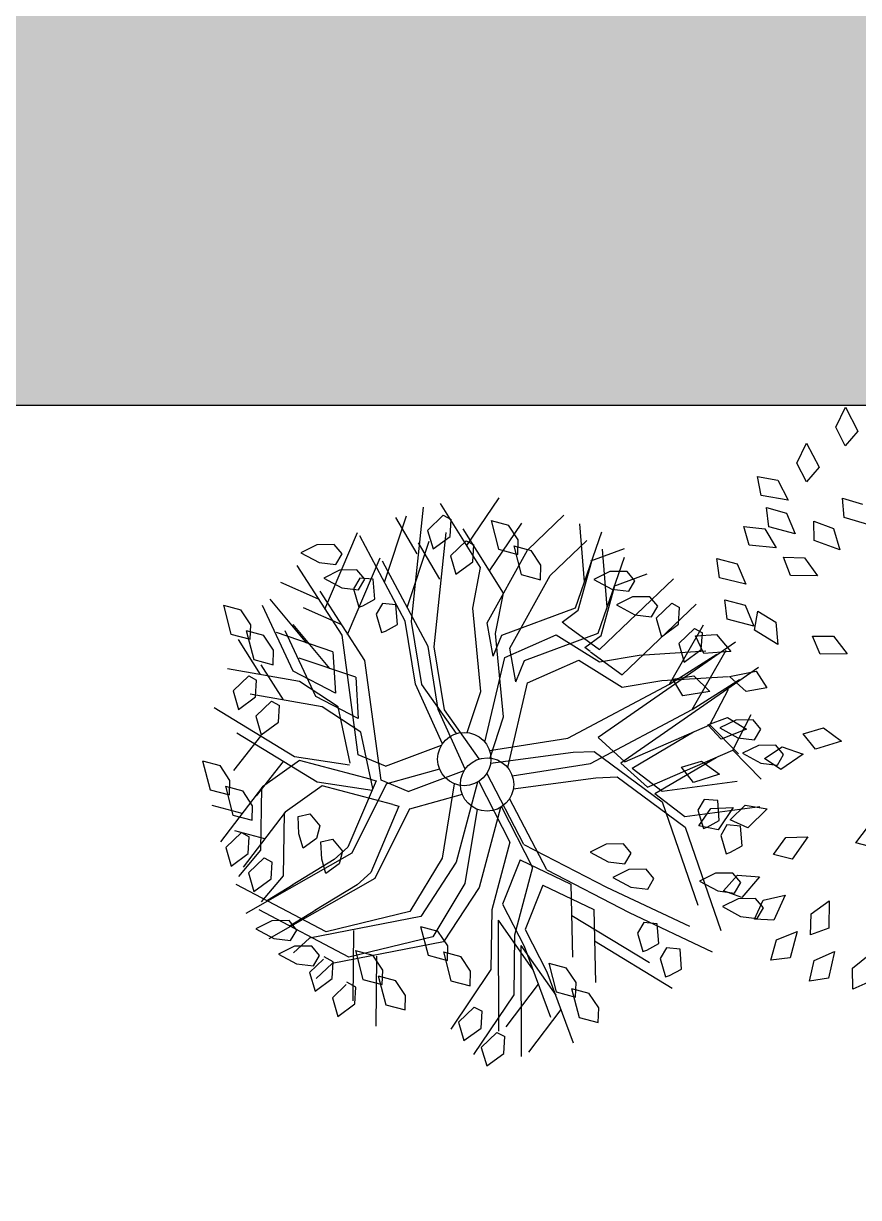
# Model space of a CAD drawing. Header units: millimetres. Extents: x -176651 to 388869, y -469666 to 486614.
# Drawn here: x 267984 to 272672, y 285618 to 292210 of the extents above; entities that cross this region are included whole.
import ezdxf

# ---------------------------------------------------------------- set-up
doc = ezdxf.new("R2010")
doc.units = ezdxf.units.MM
doc.layers.add('A- FURNITURE', color=252, linetype='Continuous', lineweight=0)
doc.layers.add('L-TREEEES', color=8, linetype='Continuous', lineweight=25)
for name, color, linetype in [('ad-Plot Boundary', 8, 'Continuous'), ('ad-Road', 8, 'Continuous'), ('ad-Road Hatch', 8, 'Continuous'), ('CAY', 94, 'Continuous')]:
    doc.layers.add(name, color=color, linetype=linetype)

# ---------------------------------------------------------------- blocks, each defined once
blk = doc.blocks.new('A$C4fb60e89')
at = {"layer": 'ad-Road Hatch', "ltscale": 5, "transparency": 33554687}
h = blk.add_hatch(dxfattribs=at)
h.set_pattern_fill('AR-HBONE', color=256, scale=15)
h.set_pattern_definition([(45, (-193247.7, -428758.8), (0, 2155.2615), [4572, -1524]), (135, (-192170.1, -427681.1), (2e-13, 2155.2615), [4572, -1524])])
h.paths.add_polyline_path([(175594.5, -250241), (169177.9, -249341.1), (167473.5, -249057.1), (167473.5, -138693.9), (101313.5, -138693.9), (101313.5, -199953.9), (101307.7, -237994.6), (101040.4, -268291), (101007.7, -280967.7), (101066.4, -293683.6), (101242.5, -311127.2), (100909.9, -319343.6), (100949.1, -333937.5), (100668.7, -366959.6), (100727.3, -390982.9), (100668.7, -404585.6), (100538.2, -420418.5), (100466.5, -428758.8), (92426.2, -427265.5), (92163.5, -427209.5), (92163.5, -321453.9), (24803.5, -321453.9), (24803.5, -412960.5), (15653.5, -411028.6), (15653.5, -321452.2), (-19535.1, -321452.2), (-34427.5, -319476.7), (-65207.4, -315394.6), (-171770.1, -301268.1), (-185853.9, -298333.1), (-193247.7, -296831.5), (-193244, -292907.6), (-191913.8, -285219.4), (-191838.8, -284678.8), (-183397.4, -286393.2), (-169722.9, -289242.8), (-53141.2, -304697.5), (-18730.1, -309262.2), (15653.3, -309262.2), (15653.5, 703.4), (24803.5, 1114.6), (24803.5, -129543.9), (92163.5, -129543.9), (92163.5, 15133.3), (101313.5, 17712.8), (101313.5, -129543.9), (167473.5, -129543.9), (167473.5, 35551.6), (175738, 37855), (175848.8, 28595.3), (175835.8, 25947.4), (175777.1, 14040.5), (175855.3, 2315.8), (175659.7, -18036.1), (175731.4, -34038.6), (175718.4, -46839.2), (175672.7, -63402.4), (175816.2, -82071.9), (175542.3, -106356), (175490.2, -124640.8), (175574.9, -145018.8), (175731.4, -168892), (175796.6, -181268.8), (175796.6, -192667.4), (175744.5, -208200.3), (175829.2, -223276.8), (175887.9, -234871.1)])
h.paths.add_polyline_path([(24803.5, -309263.9), (92163.5, -309263.9), (92163.5, -138693.9), (24803.5, -138693.9)], flags=16)
at = {"layer": 'ad-Road', "ltscale": 5}
blk.add_lwpolyline([(24803.5, -309263.9), (92163.5, -309263.9), (92163.5, -138693.9), (24803.5, -138693.9)], close=True, dxfattribs=at)
blk = doc.blocks.new('zw$E7CA')
at = {"layer": 'ad-Plot Boundary'}
blk.add_lwpolyline([(0, 0), (33680, 0), (33680, 30050), (0, 30050)], close=True, dxfattribs=at)
blk = doc.blocks.new('zw$A88E')
at = {"layer": 'ad-Plot Boundary', "ltscale": 5}
blk.add_blockref('zw$E7CA', (-117254.5, -206598.9), dxfattribs=at)
blk = doc.blocks.new('TREE')
at = {"layer": 'CAY', "color": 30, "true_color": 0xf26722}
for p, q in [((481.5612, 962.3736, 101.126), (481.4483, 962.351, 101.126)), ((481.5012, 961.9575, 101.126), (481.8342, 962.3809, 101.126)), ((481.6697, 962.3459, 101.126), (481.5612, 962.3736, 101.126)), ((481.9196, 962.0249, 101.126), (482.1693, 962.402, 101.126)), ((482.0214, 961.7344, 101.126), (482.2892, 962.4279, 101.126)), ((482.1708, 962.1465, 101.126), (482.0994, 962.4108, 101.126)), ((482.5441, 961.9532, 101.126), (482.402, 962.4212, 101.126)), ((481.4483, 962.351, 101.126), (481.5448, 962.2596, 101.126)), ((481.7026, 962.2739, 101.126), (481.6697, 962.3459, 101.126)), ((481.9832, 961.746, 101.126), (481.8437, 962.3576, 101.126)), ((482.4001, 962.343, 101.126), (482.2768, 962.2757, 101.126)), ((482.4001, 962.343, 101.126), (482.4423, 962.3031, 101.126)), ((482.4073, 962.1999, 101.126), (482.4423, 962.3031, 101.126)), ((482.4949, 962.1154, 101.126), (482.7785, 962.3568, 101.126)), ((481.5645, 961.7665, 101.126), (481.4033, 962.2765, 101.126)), ((481.5448, 962.2596, 101.126), (481.6457, 962.2187, 101.126)), ((481.6457, 962.2187, 101.126), (481.7026, 962.2739, 101.126)), ((482.2768, 962.2757, 101.126), (482.2791, 962.1508, 101.126)), ((482.6891, 962.2303, 101.126), (482.6868, 962.0376, 101.126)), ((482.6891, 962.2303, 101.126), (482.7898, 962.1719, 101.126)), ((480.8756, 962.1542, 101.126), (480.8733, 961.9615, 101.126)), ((480.8756, 962.1542, 101.126), (480.9762, 962.0958, 101.126)), ((481.4791, 962.032, 101.126), (481.2712, 962.199, 101.126)), ((482.2791, 962.1508, 101.126), (482.4073, 962.1999, 101.126)), ((482.826, 962.0626, 101.126), (482.7898, 962.1719, 101.126)), ((481.0124, 961.9865, 101.126), (480.9762, 962.0958, 101.126)), ((481.1988, 961.6242, 101.126), (481.119, 962.0869, 101.126)), ((481.3323, 961.7772, 101.126), (481.1783, 962.1141, 101.126)), ((481.7718, 962.0926, 101.126), (481.7148, 962.0374, 101.126)), ((481.854, 962.0625, 101.126), (481.7718, 962.0926, 101.126)), ((482.8659, 961.9823, 101.126), (483.1531, 962.1393, 101.126)), ((481.7148, 962.0374, 101.126), (481.7171, 961.9126, 101.126)), ((481.83, 961.9353, 101.126), (481.854, 962.0625, 101.126)), ((482.6868, 962.0376, 101.126), (482.7987, 961.9726, 101.126)), ((482.7987, 961.9726, 101.126), (482.826, 962.0626, 101.126)), ((483.1673, 961.6882, 101.126), (483.2374, 962.0595, 101.126)), ((480.8733, 961.9615, 101.126), (480.9851, 961.8965, 101.126)), ((480.9898, 961.6589, 101.126), (480.9103, 961.9151, 101.126)), ((480.9851, 961.8965, 101.126), (481.0124, 961.9865, 101.126)), ((481.7171, 961.9126, 101.126), (481.7434, 961.915, 101.126)), ((481.7434, 961.915, 101.126), (481.83, 961.9353, 101.126)), ((482.4265, 961.7132, 101.126), (482.5441, 961.9532, 101.126)), ((482.4907, 961.5988, 101.126), (482.8659, 961.9823, 101.126)), ((483.0673, 961.5415, 101.126), (483.361, 961.9723, 101.126)), ((481.4796, 961.6778, 101.126), (481.1593, 961.8939, 101.126)), ((481.4635, 960.9925, 101.126), (481.5645, 961.7665, 101.126)), ((483.0816, 961.5219, 101.126), (483.2489, 961.804, 101.126)), ((483.2443, 961.8088, 101.126), (483.4741, 961.8295, 101.126)), ((481.2209, 961.5497, 101.126), (480.7936, 961.7516, 101.126)), ((481.9399, 961.336, 101.126), (481.9832, 961.746, 101.126)), ((481.9782, 961.3244, 101.126), (482.0214, 961.7344, 101.126)), ((482.3349, 961.1804, 101.126), (482.4265, 961.7132, 101.126)), ((483.3435, 961.7092, 101.126), (483.2306, 961.6865, 101.126)), ((483.2306, 961.6865, 101.126), (483.3271, 961.5952, 101.126)), ((483.452, 961.6815, 101.126), (483.3435, 961.7092, 101.126)), ((480.9135, 961.6713, 101.126), (480.7902, 961.6039, 101.126)), ((480.9135, 961.6713, 101.126), (480.9557, 961.6313, 101.126)), ((480.9207, 961.5281, 101.126), (480.9557, 961.6313, 101.126)), ((481.4259, 961.4153, 101.126), (481.1988, 961.6242, 101.126)), ((481.4796, 961.6778, 101.126), (481.4259, 961.4153, 101.126)), ((483.428, 961.5543, 101.126), (483.4849, 961.6094, 101.126)), ((483.4849, 961.6094, 101.126), (483.452, 961.6815, 101.126)), ((480.7902, 961.6039, 101.126), (480.7925, 961.4791, 101.126)), ((481.4183, 961.3272, 101.126), (481.2209, 961.5497, 101.126)), ((482.4717, 961.3785, 101.126), (482.4907, 961.5988, 101.126)), ((482.5617, 961.4959, 101.126), (483.0673, 961.5415, 101.126)), ((483.1465, 961.2413, 101.126), (483.7282, 961.5564, 101.126)), ((483.3271, 961.5952, 101.126), (483.428, 961.5543, 101.126)), ((481.0612, 961.0873, 101.126), (480.6434, 961.5304, 101.126)), ((480.7925, 961.4791, 101.126), (480.9207, 961.5281, 101.126)), ((482.4717, 961.3785, 101.126), (482.5617, 961.4959, 101.126)), ((482.9603, 961.4758, 101.126), (483.0816, 961.5219, 101.126)), ((482.9857, 961.4412, 101.126), (482.9603, 961.4758, 101.126)), ((482.5436, 961.3522, 101.126), (482.9017, 961.4064, 101.126)), ((482.9017, 961.4064, 101.126), (483.1269, 961.1645, 101.126)), ((482.9875, 961.4395, 101.126), (483.1465, 961.2413, 101.126)), ((483.6763, 961.4079, 101.126), (483.553, 961.3405, 101.126)), ((483.6763, 961.4079, 101.126), (483.7185, 961.3679, 101.126)), ((481.3975, 960.9538, 101.126), (481.4183, 961.3272, 101.126)), ((482.0076, 960.9191, 101.126), (481.9399, 961.336, 101.126)), ((482.1115, 960.9584, 101.126), (481.9782, 961.3244, 101.126)), ((482.275, 960.8559, 101.126), (482.5436, 961.3522, 101.126)), ((483.553, 961.3405, 101.126), (483.5553, 961.2157, 101.126)), ((483.6835, 961.2648, 101.126), (483.7185, 961.3679, 101.126)), ((480.884, 961.2752, 101.126), (480.658, 961.1056, 101.126)), ((483.5553, 961.2157, 101.126), (483.6835, 961.2648, 101.126)), ((480.4817, 961.2185, 101.126), (480.4794, 961.0257, 101.126)), ((480.4817, 961.2185, 101.126), (480.5823, 961.16, 101.126)), ((480.6186, 961.0508, 101.126), (480.5823, 961.16, 101.126)), ((482.1813, 960.9462, 101.126), (482.3349, 961.1804, 101.126)), ((483.1269, 961.1645, 101.126), (483.3855, 961.1378, 101.126)), ((483.5255, 960.9054, 101.126), (483.8375, 961.2176, 101.126)), ((481.3908, 960.9422, 101.126), (481.0612, 961.0873, 101.126)), ((483.3855, 961.1378, 101.126), (483.8086, 961.051, 101.126)), ((480.4794, 961.0257, 101.126), (480.5912, 960.9608, 101.126)), ((480.5912, 960.9608, 101.126), (480.6186, 961.0508, 101.126)), ((481.0871, 961.0569, 101.126), (480.8104, 960.9554, 101.126)), ((481.4953, 960.8198, 101.126), (481.0871, 961.0569, 101.126)), ((484.0094, 961.0561, 101.126), (482.9884, 960.693, 101.126)), ((483.5255, 960.9054, 101.126), (483.8711, 961.013, 101.126)), ((480.8104, 960.9554, 101.126), (480.4563, 960.6831, 101.126)), ((480.8028, 960.9527, 101.126), (480.691, 960.5622, 101.126)), ((481.613, 960.8749, 101.126), (481.4635, 960.9925, 101.126)), ((480.639, 960.8237, 101.126), (480.4657, 960.9243, 101.126)), ((481.613, 960.8749, 101.126), (481.9995, 960.912, 101.126)), ((482.7987, 960.7414, 101.126), (483.5255, 960.9054, 101.126)), ((481.5304, 960.8004, 101.126), (481.2423, 960.434, 101.126)), ((481.4957, 960.8205, 101.126), (481.5304, 960.8004, 101.126)), ((482.2894, 960.796, 101.126), (482.7987, 960.7414, 101.126)), ((483.7086, 960.5831, 101.126), (483.8847, 960.7739, 101.126)), ((480.6018, 960.7054, 101.126), (480.4786, 960.638, 101.126)), ((480.6018, 960.7054, 101.126), (480.644, 960.6654, 101.126)), ((480.9592, 960.6008, 101.126), (480.9839, 960.7101, 101.126)), ((480.9839, 960.7101, 101.126), (481.0599, 960.7072, 101.126)), ((481.0599, 960.7072, 101.126), (481.1026, 960.6137, 101.126)), ((481.5911, 960.7651, 101.126), (481.2566, 960.3887, 101.126)), ((481.5907, 960.7644, 101.126), (481.592, 960.7637, 101.126)), ((481.946, 960.7662, 101.126), (481.592, 960.7637, 101.126)), ((482.2744, 960.715, 101.126), (482.8074, 960.6439, 101.126)), ((480.4786, 960.638, 101.126), (480.4809, 960.5132, 101.126)), ((480.609, 960.5623, 101.126), (480.644, 960.6654, 101.126)), ((482.0131, 960.6487, 101.126), (481.8117, 960.2044, 101.126)), ((482.1694, 960.6217, 101.126), (482.2609, 960.1903, 101.126)), ((482.3453, 960.1524, 101.126), (482.2348, 960.6599, 101.126)), ((482.8074, 960.6439, 101.126), (482.9415, 960.6123, 101.126)), ((482.9884, 960.693, 101.126), (483.114, 960.4967, 101.126)), ((480.4809, 960.5132, 101.126), (480.609, 960.5623, 101.126)), ((480.691, 960.5622, 101.126), (480.5091, 960.4365, 101.126)), ((480.961, 960.5035, 101.126), (480.9592, 960.6008, 101.126)), ((481.1026, 960.6137, 101.126), (481.0608, 960.5418, 101.126)), ((482.1616, 960.6194, 101.126), (481.8931, 960.1571, 101.126)), ((482.9415, 960.6123, 101.126), (483.2808, 960.184, 101.126)), ((483.114, 960.4967, 101.126), (483.7086, 960.5831, 101.126)), ((483.1494, 960.4453, 101.126), (483.5941, 960.5665, 101.126)), ((483.7086, 960.5831, 101.126), (483.8371, 960.3543, 101.126)), ((483.8779, 960.5696, 101.126), (483.7651, 960.5469, 101.126)), ((483.7651, 960.5469, 101.126), (483.8616, 960.4556, 101.126)), ((483.9864, 960.5419, 101.126), (483.8779, 960.5696, 101.126)), ((481.0608, 960.5418, 101.126), (480.961, 960.5035, 101.126)), ((483.9624, 960.4147, 101.126), (484.0194, 960.4698, 101.126)), ((484.0194, 960.4698, 101.126), (483.9864, 960.5419, 101.126)), ((481.2423, 960.434, 101.126), (481.136, 960.3807, 101.126)), ((483.1494, 960.4453, 101.126), (483.298, 960.2511, 101.126)), ((483.8616, 960.4556, 101.126), (483.9624, 960.4147, 101.126)), ((480.9624, 959.942, 101.126), (480.4823, 960.3904, 101.126)), ((481.2566, 960.3887, 101.126), (480.4928, 960.1918, 101.126)), ((481.136, 960.3807, 101.126), (480.8293, 960.292, 101.126)), ((480.8361, 960.2911, 101.126), (480.6496, 960.2381, 101.126)), ((483.298, 960.2511, 101.126), (483.7826, 960.1855, 101.126)), ((481.8117, 960.2044, 101.126), (481.5198, 959.9267, 101.126)), ((482.2609, 960.1903, 101.126), (482.0332, 959.7982, 101.126)), ((483.2808, 960.184, 101.126), (483.3282, 959.478, 101.126)), ((480.6411, 960.1025, 101.126), (480.5283, 960.0798, 101.126)), ((480.7496, 960.0748, 101.126), (480.6411, 960.1025, 101.126)), ((481.8931, 960.1571, 101.126), (481.5783, 959.8774, 101.126)), ((482.3453, 960.1524, 101.126), (482.7869, 959.746, 101.126)), ((483.5462, 960.1271, 101.126), (483.4893, 960.0719, 101.126)), ((483.6284, 960.097, 101.126), (483.5462, 960.1271, 101.126)), ((483.6044, 959.9698, 101.126), (483.6284, 960.097, 101.126)), ((480.5283, 960.0798, 101.126), (480.6248, 959.9885, 101.126)), ((480.7826, 960.0028, 101.126), (480.7496, 960.0748, 101.126)), ((482.2954, 960.0623, 101.126), (482.1089, 959.816, 101.126)), ((482.2954, 960.0623, 101.126), (482.5714, 959.8249, 101.126)), ((482.8581, 960.015, 101.126), (482.7452, 959.9923, 101.126)), ((482.9666, 959.9873, 101.126), (482.8581, 960.015, 101.126)), ((483.4893, 960.0719, 101.126), (483.4915, 959.9471, 101.126)), ((480.6248, 959.9885, 101.126), (480.7256, 959.9476, 101.126)), ((480.7256, 959.9476, 101.126), (480.7826, 960.0028, 101.126)), ((481.5198, 959.9267, 101.126), (480.9624, 959.942, 101.126)), ((482.7452, 959.9923, 101.126), (482.8417, 959.901, 101.126)), ((482.9995, 959.9152, 101.126), (482.9666, 959.9873, 101.126)), ((483.4915, 959.9471, 101.126), (483.5178, 959.9495, 101.126)), ((483.5178, 959.9495, 101.126), (483.6044, 959.9698, 101.126)), ((480.8475, 959.9316, 101.126), (480.7221, 959.8657, 101.126)), ((481.5783, 959.8774, 101.126), (480.8475, 959.9316, 101.126)), ((481.1358, 959.903, 101.126), (481.0125, 959.4657, 101.126)), ((482.8417, 959.901, 101.126), (482.9426, 959.86, 101.126)), ((482.9426, 959.86, 101.126), (482.9995, 959.9152, 101.126)), ((480.9559, 959.7433, 101.126), (480.9076, 959.789, 101.126)), ((481.561, 959.8154, 101.126), (481.5587, 959.6227, 101.126)), ((481.561, 959.8154, 101.126), (481.6616, 959.757, 101.126)), ((482.0332, 959.7982, 101.126), (481.9272, 959.4281, 101.126)), ((482.1089, 959.816, 101.126), (482.1742, 959.5159, 101.126)), ((482.5714, 959.8249, 101.126), (482.4578, 959.3667, 101.126)), ((480.9, 959.7758, 101.126), (480.7904, 959.7159, 101.126)), ((480.7904, 959.7159, 101.126), (480.7927, 959.5911, 101.126)), ((480.9209, 959.6401, 101.126), (480.9559, 959.7433, 101.126)), ((481.1139, 959.7751, 101.126), (481.1116, 959.5823, 101.126)), ((481.1139, 959.7751, 101.126), (481.2145, 959.7166, 101.126)), ((481.2508, 959.6074, 101.126), (481.2145, 959.7166, 101.126)), ((481.6978, 959.6477, 101.126), (481.6616, 959.757, 101.126)), ((482.0553, 959.7237, 101.126), (481.87, 959.0295, 101.126)), ((482.0553, 959.7237, 101.126), (482.1886, 959.3545, 101.126)), ((482.7869, 959.746, 101.126), (483.2383, 959.3606, 101.126)), ((480.7927, 959.5911, 101.126), (480.9209, 959.6401, 101.126)), ((481.6705, 959.5577, 101.126), (481.6978, 959.6477, 101.126)), ((483.4917, 959.647, 101.126), (483.3789, 959.6243, 101.126)), ((483.6002, 959.6193, 101.126), (483.4917, 959.647, 101.126)), ((481.1116, 959.5823, 101.126), (481.2234, 959.5174, 101.126)), ((481.2234, 959.5174, 101.126), (481.2508, 959.6074, 101.126)), ((481.5587, 959.6227, 101.126), (481.6705, 959.5577, 101.126)), ((482.5227, 959.6283, 101.126), (482.9281, 959.2015, 101.126)), ((483.3789, 959.6243, 101.126), (483.4754, 959.533, 101.126)), ((483.6332, 959.5473, 101.126), (483.6002, 959.6193, 101.126)), ((482.1742, 959.5159, 101.126), (482.2176, 959.0281, 101.126)), ((483.4754, 959.533, 101.126), (483.5762, 959.4921, 101.126)), ((483.5762, 959.4921, 101.126), (483.6332, 959.5473, 101.126)), ((481.9272, 959.4281, 101.126), (481.5759, 959.1232, 101.126)), ((482.9604, 959.4615, 101.126), (482.9034, 959.4064, 101.126)), ((483.0426, 959.4314, 101.126), (482.9604, 959.4615, 101.126)), ((483.0186, 959.3042, 101.126), (483.0426, 959.4314, 101.126)), ((482.2988, 959.3693, 101.126), (482.2965, 959.1766, 101.126)), ((482.2988, 959.3693, 101.126), (482.3994, 959.3109, 101.126)), ((482.9034, 959.4064, 101.126), (482.9057, 959.2816, 101.126)), ((482.1973, 959.2557, 101.126), (481.9226, 959.0452, 101.126)), ((482.4356, 959.2016, 101.126), (482.3994, 959.3109, 101.126)), ((482.9057, 959.2816, 101.126), (482.932, 959.2839, 101.126)), ((482.932, 959.2839, 101.126), (483.0186, 959.3042, 101.126)), ((481.7589, 959.2219, 101.126), (481.6357, 959.1545, 101.126)), ((481.7589, 959.2219, 101.126), (481.8012, 959.1819, 101.126)), ((481.7662, 959.0787, 101.126), (481.8012, 959.1819, 101.126)), ((482.4083, 959.1117, 101.126), (482.4356, 959.2016, 101.126)), ((481.6357, 959.1545, 101.126), (481.638, 959.0297, 101.126)), ((482.2965, 959.1766, 101.126), (482.4083, 959.1117, 101.126)), ((481.638, 959.0297, 101.126), (481.7662, 959.0787, 101.126))]:
    blk.add_line(p, q, dxfattribs=at)
blk.add_circle((482.1173, 960.7861, 101.126), 0.1724, dxfattribs=at)
blk = doc.blocks.new('EHTYH')
at = {"layer": 'L-TREEEES', "color": 70, "ltscale": 1.622888}
for p, q in [((212982.161, 1928353.603, 129.914), (212982.325, 1928353.792, 129.914)), ((212982.325, 1928353.792, 129.914), (212982.391, 1928353.494, 129.914)), ((212982.209, 1928353.372, 129.914), (212982.161, 1928353.603, 129.914)), ((212981.634, 1928353.328, 129.914), (212981.798, 1928353.517, 129.914)), ((212981.798, 1928353.517, 129.914), (212981.864, 1928353.219, 129.914)), ((212982.391, 1928353.494, 129.914), (212982.209, 1928353.372, 129.914)), ((212981.154, 1928353.083, 129.914), (212981.168, 1928353.301, 129.914)), ((212981.168, 1928353.301, 129.914), (212981.38, 1928353.199, 129.914)), ((212981.683, 1928353.097, 129.914), (212981.634, 1928353.328, 129.914)), ((212981.864, 1928353.219, 129.914), (212981.683, 1928353.097, 129.914)), ((212981.43, 1928352.954, 129.914), (212981.154, 1928353.083, 129.914)), ((212981.38, 1928353.199, 129.914), (212981.43, 1928352.954, 129.914)), ((212981.142, 1928352.719, 129.914), (212981.174, 1928352.935, 129.914)), ((212981.174, 1928352.935, 129.914), (212981.377, 1928352.817, 129.914)), ((212981.377, 1928352.817, 129.914), (212981.407, 1928352.568, 129.914)), ((212981.988, 1928352.598, 129.914), (212982.026, 1928352.814, 129.914)), ((212982.026, 1928352.814, 129.914), (212982.226, 1928352.689, 129.914)), ((212980.875, 1928352.798, 129.914), (212981.094, 1928352.71, 129.914)), ((212980.876, 1928352.579, 129.914), (212980.875, 1928352.798, 129.914)), ((212981.094, 1928352.71, 129.914), (212981.161, 1928352.469, 129.914)), ((212981.407, 1928352.568, 129.914), (212981.142, 1928352.719, 129.914)), ((212981.161, 1928352.469, 129.914), (212980.876, 1928352.579, 129.914)), ((212981.594, 1928352.439, 129.914), (212981.647, 1928352.651, 129.914)), ((212981.647, 1928352.651, 129.914), (212981.838, 1928352.513, 129.914)), ((212982.248, 1928352.439, 129.914), (212981.988, 1928352.598, 129.914)), ((212980.459, 1928352.312, 129.914), (212980.487, 1928352.529, 129.914)), ((212980.487, 1928352.529, 129.914), (212980.693, 1928352.413, 129.914)), ((212980.693, 1928352.413, 129.914), (212980.726, 1928352.165, 129.914)), ((212981.844, 1928352.263, 129.914), (212981.594, 1928352.439, 129.914)), ((212981.838, 1928352.513, 129.914), (212981.844, 1928352.263, 129.914)), ((212980.726, 1928352.165, 129.914), (212980.459, 1928352.312, 129.914)), ((212981.214, 1928352.347, 129.914), (212981.44, 1928352.279, 129.914)), ((212981.234, 1928352.129, 129.914), (212981.214, 1928352.347, 129.914)), ((212981.44, 1928352.279, 129.914), (212981.527, 1928352.044, 129.914)), ((212980.421, 1928351.84, 129.914), (212980.451, 1928352.057, 129.914)), ((212980.451, 1928352.057, 129.914), (212980.656, 1928351.939, 129.914)), ((212981.527, 1928352.044, 129.914), (212981.234, 1928352.129, 129.914)), ((212980.656, 1928351.939, 129.914), (212980.687, 1928351.69, 129.914)), ((212980.028, 1928351.756, 129.914), (212980.259, 1928351.707, 129.914)), ((212980.066, 1928351.54, 129.914), (212980.028, 1928351.756, 129.914)), ((212980.687, 1928351.69, 129.914), (212980.421, 1928351.84, 129.914)), ((212980.684, 1928351.641, 129.914), (212980.777, 1928351.839, 129.914)), ((212980.777, 1928351.839, 129.914), (212980.937, 1928351.666, 129.914)), ((212980.259, 1928351.707, 129.914), (212980.365, 1928351.48, 129.914)), ((212980.893, 1928351.42, 129.914), (212980.684, 1928351.641, 129.914)), ((212980.937, 1928351.666, 129.914), (212980.893, 1928351.42, 129.914)), ((212980.365, 1928351.48, 129.914), (212980.066, 1928351.54, 129.914)), ((212981.295, 1928351.405, 129.914), (212981.523, 1928351.345, 129.914)), ((212981.323, 1928351.188, 129.914), (212981.295, 1928351.405, 129.914)), ((212979.655, 1928351.35, 129.914), (212979.89, 1928351.325, 129.914)), ((212979.715, 1928351.14, 129.914), (212979.655, 1928351.35, 129.914)), ((212979.89, 1928351.325, 129.914), (212980.018, 1928351.11, 129.914)), ((212981.523, 1928351.345, 129.914), (212981.619, 1928351.114, 129.914)), ((212980.018, 1928351.11, 129.914), (212979.715, 1928351.14, 129.914)), ((212980.412, 1928351.002, 129.914), (212980.278, 1928351.214, 129.914)), ((212980.278, 1928351.214, 129.914), (212980.582, 1928351.192, 129.914)), ((212980.582, 1928351.192, 129.914), (212980.647, 1928350.983, 129.914)), ((212981.619, 1928351.114, 129.914), (212981.323, 1928351.188, 129.914)), ((212980.647, 1928350.983, 129.914), (212980.412, 1928351.002, 129.914)), ((212979.9, 1928350.752, 129.914), (212980.135, 1928350.776, 129.914)), ((212980.003, 1928350.559, 129.914), (212979.9, 1928350.752, 129.914)), ((212980.135, 1928350.776, 129.914), (212980.305, 1928350.593, 129.914)), ((212980.305, 1928350.593, 129.914), (212980.003, 1928350.559, 129.914)), ((212979.487, 1928350.372, 129.914), (212979.723, 1928350.38, 129.914)), ((212979.576, 1928350.172, 129.914), (212979.487, 1928350.372, 129.914)), ((212979.723, 1928350.38, 129.914), (212979.88, 1928350.185, 129.914)), ((212980.906, 1928350.375, 129.914), (212981.142, 1928350.38, 129.914)), ((212980.993, 1928350.174, 129.914), (212980.906, 1928350.375, 129.914)), ((212981.142, 1928350.38, 129.914), (212981.298, 1928350.184, 129.914)), ((212979.88, 1928350.185, 129.914), (212979.576, 1928350.172, 129.914)), ((212980.415, 1928350.22, 129.914), (212980.639, 1928350.295, 129.914)), ((212980.558, 1928350.054, 129.914), (212980.415, 1928350.22, 129.914)), ((212980.639, 1928350.295, 129.914), (212980.846, 1928350.155, 129.914)), ((212981.298, 1928350.184, 129.914), (212980.993, 1928350.174, 129.914)), ((212980.846, 1928350.155, 129.914), (212980.558, 1928350.054, 129.914)), ((212979.506, 1928349.686, 129.914), (212979.686, 1928349.838, 129.914)), ((212979.686, 1928349.838, 129.914), (212979.931, 1928349.783, 129.914)), ((212979.931, 1928349.783, 129.914), (212979.7, 1928349.584, 129.914)), ((212979.7, 1928349.584, 129.914), (212979.506, 1928349.686, 129.914)), ((212979.86, 1928349.659, 129.914), (212980.068, 1928349.772, 129.914)), ((212980.029, 1928349.52, 129.914), (212979.86, 1928349.659, 129.914)), ((212980.295, 1928349.668, 129.914), (212980.029, 1928349.52, 129.914)), ((212980.068, 1928349.772, 129.914), (212980.295, 1928349.668, 129.914)), ((212980.228, 1928349.156, 129.914), (212980.411, 1928349.304, 129.914)), ((212980.411, 1928349.304, 129.914), (212980.654, 1928349.244, 129.914)), ((212980.419, 1928349.05, 129.914), (212980.228, 1928349.156, 129.914)), ((212980.654, 1928349.244, 129.914), (212980.419, 1928349.05, 129.914)), ((212981.157, 1928349.039, 129.914), (212981.343, 1928349.184, 129.914)), ((212979.58, 1928348.909, 129.914), (212979.777, 1928349.038, 129.914)), ((212979.777, 1928349.038, 129.914), (212980.013, 1928348.954, 129.914)), ((212981.346, 1928348.929, 129.914), (212981.157, 1928349.039, 129.914)), ((212980.013, 1928348.954, 129.914), (212979.759, 1928348.784, 129.914))]:
    blk.add_line(p, q, dxfattribs=at)
at = {"layer": 'L-TREEEES', "color": 104, "ltscale": 1.622888}
for p, q in [((212979.759, 1928348.784, 129.914), (212979.58, 1928348.909, 129.914)), ((212979.832, 1928348.511, 129.914), (212979.984, 1928348.692, 129.914)), ((212979.984, 1928348.692, 129.914), (212980.234, 1928348.679, 129.914)), ((212980.234, 1928348.679, 129.914), (212980.04, 1928348.444, 129.914)), ((212980.04, 1928348.444, 129.914), (212979.832, 1928348.511, 129.914)), ((212980.393, 1928348.175, 129.914), (212980.462, 1928348.401, 129.914)), ((212979.89, 1928348.018, 129.914), (212980.01, 1928348.221, 129.914)), ((212980.01, 1928348.221, 129.914), (212980.259, 1928348.249, 129.914)), ((212980.259, 1928348.249, 129.914), (212980.106, 1928347.985, 129.914)), ((212980.611, 1928348.195, 129.914), (212980.393, 1928348.175, 129.914)), ((212980.106, 1928347.985, 129.914), (212979.89, 1928348.018, 129.914)), ((212980.245, 1928347.677, 129.914), (212980.357, 1928347.885, 129.914)), ((212980.357, 1928347.885, 129.914), (212980.604, 1928347.923, 129.914)), ((212980.604, 1928347.923, 129.914), (212980.462, 1928347.653, 129.914)), ((212980.462, 1928347.653, 129.914), (212980.245, 1928347.677, 129.914))]:
    blk.add_line(p, q, dxfattribs=at)
at = {"layer": 'L-TREEEES', "color": 96, "ltscale": 1.622888}
for p, q in [((212980.462, 1928348.401, 129.914), (212980.697, 1928348.487, 129.914)), ((212980.697, 1928348.487, 129.914), (212980.611, 1928348.195, 129.914)), ((212980.694, 1928347.463, 129.914), (212980.751, 1928347.692, 129.914)), ((212980.751, 1928347.692, 129.914), (212980.981, 1928347.791, 129.914)), ((212980.911, 1928347.494, 129.914), (212980.694, 1928347.463, 129.914))]:
    blk.add_line(p, q, dxfattribs=at)
blk = doc.blocks.new('QRFQ')
at = {"layer": 'CAY', "color": 30, "true_color": 0xf26722}
for p, q in [((260796.3184, 1945731.1735, 129.9135), (260796.5509, 1945731.7757, 129.9135)), ((260796.448, 1945731.5313, 129.9135), (260796.3861, 1945731.7608, 129.9135)), ((260796.7722, 1945731.3635, 129.9135), (260796.6488, 1945731.7698, 129.9135)), ((260795.9188, 1945731.7286, 129.9135), (260795.8208, 1945731.7089, 129.9135)), ((260795.8208, 1945731.7089, 129.9135), (260795.9046, 1945731.6296, 129.9135)), ((260795.8667, 1945731.3672, 129.9135), (260796.1558, 1945731.7349, 129.9135)), ((260796.013, 1945731.7045, 129.9135), (260795.9188, 1945731.7286, 129.9135)), ((260796.0416, 1945731.6419, 129.9135), (260796.013, 1945731.7045, 129.9135)), ((260796.2852, 1945731.1836, 129.9135), (260796.164, 1945731.7146, 129.9135)), ((260796.2299, 1945731.4258, 129.9135), (260796.4467, 1945731.7532, 129.9135)), ((260796.6471, 1945731.702, 129.9135), (260796.5401, 1945731.6435, 129.9135)), ((260796.6471, 1945731.702, 129.9135), (260796.6838, 1945731.6673, 129.9135)), ((260796.7294, 1945731.5043, 129.9135), (260796.9757, 1945731.714, 129.9135)), ((260795.9217, 1945731.2014, 129.9135), (260795.7817, 1945731.6442, 129.9135)), ((260795.9046, 1945731.6296, 129.9135), (260795.9921, 1945731.594, 129.9135)), ((260795.9921, 1945731.594, 129.9135), (260796.0416, 1945731.6419, 129.9135)), ((260796.5401, 1945731.6435, 129.9135), (260796.5421, 1945731.5351, 129.9135)), ((260796.6534, 1945731.5777, 129.9135), (260796.6838, 1945731.6673, 129.9135)), ((260795.8475, 1945731.4319, 129.9135), (260795.667, 1945731.5769, 129.9135)), ((260796.5421, 1945731.5351, 129.9135), (260796.6534, 1945731.5777, 129.9135)), ((260796.8981, 1945731.6041, 129.9135), (260796.8961, 1945731.4368, 129.9135)), ((260796.8981, 1945731.6041, 129.9135), (260796.9855, 1945731.5534, 129.9135)), ((260795.3235, 1945731.5381, 129.9135), (260795.3215, 1945731.3707, 129.9135)), ((260795.3235, 1945731.5381, 129.9135), (260795.4108, 1945731.4873, 129.9135)), ((260795.72, 1945731.2107, 129.9135), (260795.5863, 1945731.5032, 129.9135)), ((260797.0169, 1945731.4585, 129.9135), (260796.9855, 1945731.5534, 129.9135)), ((260797.0515, 1945731.3887, 129.9135), (260797.3009, 1945731.5251, 129.9135)), ((260795.4423, 1945731.3924, 129.9135), (260795.4108, 1945731.4873, 129.9135)), ((260795.6041, 1945731.0779, 129.9135), (260795.5348, 1945731.4796, 129.9135)), ((260796.1016, 1945731.4845, 129.9135), (260796.0522, 1945731.4366, 129.9135)), ((260796.0522, 1945731.4366, 129.9135), (260796.0541, 1945731.3282, 129.9135)), ((260796.173, 1945731.4584, 129.9135), (260796.1016, 1945731.4845, 129.9135)), ((260796.1521, 1945731.3479, 129.9135), (260796.173, 1945731.4584, 129.9135)), ((260796.8961, 1945731.4368, 129.9135), (260796.9932, 1945731.3804, 129.9135)), ((260796.9932, 1945731.3804, 129.9135), (260797.0169, 1945731.4585, 129.9135)), ((260797.3132, 1945731.1334, 129.9135), (260797.3741, 1945731.4558, 129.9135)), ((260795.3215, 1945731.3707, 129.9135), (260795.4186, 1945731.3143, 129.9135)), ((260795.4186, 1945731.3143, 129.9135), (260795.4423, 1945731.3924, 129.9135)), ((260796.67, 1945731.1551, 129.9135), (260796.7722, 1945731.3635, 129.9135)), ((260796.7258, 1945731.0558, 129.9135), (260797.0515, 1945731.3887, 129.9135)), ((260797.2264, 1945731.006, 129.9135), (260797.4814, 1945731.3801, 129.9135)), ((260795.4226, 1945731.108, 129.9135), (260795.3536, 1945731.3304, 129.9135)), ((260795.8479, 1945731.1244, 129.9135), (260795.5698, 1945731.312, 129.9135)), ((260796.0541, 1945731.3282, 129.9135), (260796.077, 1945731.3303, 129.9135)), ((260796.077, 1945731.3303, 129.9135), (260796.1521, 1945731.3479, 129.9135)), ((260797.2388, 1945730.989, 129.9135), (260797.3841, 1945731.234, 129.9135)), ((260797.3801, 1945731.2381, 129.9135), (260797.5796, 1945731.2561, 129.9135)), ((260795.6233, 1945731.0132, 129.9135), (260795.2523, 1945731.1885, 129.9135)), ((260795.834, 1945730.5294, 129.9135), (260795.9217, 1945731.2014, 129.9135)), ((260796.2476, 1945730.8276, 129.9135), (260796.2852, 1945731.1836, 129.9135)), ((260796.2808, 1945730.8175, 129.9135), (260796.3184, 1945731.1735, 129.9135)), ((260795.3564, 1945731.1187, 129.9135), (260795.2494, 1945731.0602, 129.9135)), ((260795.3564, 1945731.1187, 129.9135), (260795.393, 1945731.084, 129.9135)), ((260795.8479, 1945731.1244, 129.9135), (260795.8013, 1945730.8964, 129.9135)), ((260796.5905, 1945730.6925, 129.9135), (260796.67, 1945731.1551, 129.9135)), ((260797.4662, 1945731.1517, 129.9135), (260797.3683, 1945731.132, 129.9135)), ((260797.3683, 1945731.132, 129.9135), (260797.452, 1945731.0527, 129.9135)), ((260797.5605, 1945731.1276, 129.9135), (260797.4662, 1945731.1517, 129.9135)), ((260797.589, 1945731.065, 129.9135), (260797.5605, 1945731.1276, 129.9135)), ((260795.2494, 1945731.0602, 129.9135), (260795.2514, 1945730.9518, 129.9135)), ((260795.3626, 1945730.9944, 129.9135), (260795.393, 1945731.084, 129.9135)), ((260795.8013, 1945730.8964, 129.9135), (260795.6041, 1945731.0779, 129.9135)), ((260796.7093, 1945730.8645, 129.9135), (260796.7258, 1945731.0558, 129.9135)), ((260797.452, 1945731.0527, 129.9135), (260797.5396, 1945731.0172, 129.9135)), ((260797.5396, 1945731.0172, 129.9135), (260797.589, 1945731.065, 129.9135)), ((260795.4847, 1945730.6117, 129.9135), (260795.1219, 1945730.9964, 129.9135)), ((260795.2514, 1945730.9518, 129.9135), (260795.3626, 1945730.9944, 129.9135)), ((260795.7947, 1945730.8199, 129.9135), (260795.6233, 1945731.0132, 129.9135)), ((260796.7093, 1945730.8645, 129.9135), (260796.7874, 1945730.9664, 129.9135)), ((260796.7874, 1945730.9664, 129.9135), (260797.2264, 1945731.006, 129.9135)), ((260797.1335, 1945730.949, 129.9135), (260797.2388, 1945730.989, 129.9135)), ((260797.2953, 1945730.7454, 129.9135), (260797.8003, 1945731.019, 129.9135)), ((260797.1556, 1945730.919, 129.9135), (260797.1335, 1945730.949, 129.9135)), ((260797.1572, 1945730.9175, 129.9135), (260797.2953, 1945730.7454, 129.9135)), ((260796.5385, 1945730.4108, 129.9135), (260796.7717, 1945730.8417, 129.9135)), ((260796.7717, 1945730.8417, 129.9135), (260797.0827, 1945730.8887, 129.9135)), ((260797.0827, 1945730.8887, 129.9135), (260797.2782, 1945730.6787, 129.9135)), ((260797.7552, 1945730.89, 129.9135), (260797.6482, 1945730.8315, 129.9135)), ((260797.7552, 1945730.89, 129.9135), (260797.7918, 1945730.8554, 129.9135)), ((260797.7615, 1945730.7658, 129.9135), (260797.7918, 1945730.8554, 129.9135)), ((260795.3308, 1945730.7749, 129.9135), (260795.1346, 1945730.6276, 129.9135)), ((260795.7766, 1945730.4957, 129.9135), (260795.7947, 1945730.8199, 129.9135)), ((260796.3064, 1945730.4657, 129.9135), (260796.2476, 1945730.8276, 129.9135)), ((260796.3966, 1945730.4998, 129.9135), (260796.2808, 1945730.8175, 129.9135)), ((260797.6482, 1945730.8315, 129.9135), (260797.6502, 1945730.7232, 129.9135)), ((260794.9815, 1945730.7256, 129.9135), (260794.9795, 1945730.5582, 129.9135)), ((260794.9815, 1945730.7256, 129.9135), (260795.0689, 1945730.6748, 129.9135)), ((260797.6243, 1945730.4537, 129.9135), (260797.8952, 1945730.7248, 129.9135)), ((260797.6502, 1945730.7232, 129.9135), (260797.7615, 1945730.7658, 129.9135)), ((260795.1003, 1945730.58, 129.9135), (260795.0689, 1945730.6748, 129.9135)), ((260796.4572, 1945730.4892, 129.9135), (260796.5905, 1945730.6925, 129.9135)), ((260797.2782, 1945730.6787, 129.9135), (260797.5027, 1945730.6556, 129.9135)), ((260797.5027, 1945730.6556, 129.9135), (260797.8701, 1945730.5802, 129.9135)), ((260795.0766, 1945730.5018, 129.9135), (260795.1003, 1945730.58, 129.9135)), ((260795.5071, 1945730.5853, 129.9135), (260795.2669, 1945730.4972, 129.9135)), ((260795.7708, 1945730.4857, 129.9135), (260795.4847, 1945730.6117, 129.9135)), ((260795.8616, 1945730.3795, 129.9135), (260795.5071, 1945730.5853, 129.9135)), ((260798.0444, 1945730.5846, 129.9135), (260797.1579, 1945730.2693, 129.9135)), ((260794.9795, 1945730.5582, 129.9135), (260795.0766, 1945730.5018, 129.9135)), ((260795.9638, 1945730.4272, 129.9135), (260795.834, 1945730.5294, 129.9135)), ((260797.6243, 1945730.4537, 129.9135), (260797.9244, 1945730.5472, 129.9135)), ((260795.2669, 1945730.4972, 129.9135), (260794.9594, 1945730.2607, 129.9135)), ((260795.1181, 1945730.3828, 129.9135), (260794.9676, 1945730.4702, 129.9135)), ((260795.2603, 1945730.4948, 129.9135), (260795.1632, 1945730.1558, 129.9135)), ((260795.9638, 1945730.4272, 129.9135), (260796.2993, 1945730.4595, 129.9135)), ((260796.9932, 1945730.3114, 129.9135), (260797.6243, 1945730.4537, 129.9135)), ((260795.8619, 1945730.38, 129.9135), (260795.892, 1945730.3625, 129.9135)), ((260795.892, 1945730.3625, 129.9135), (260795.6419, 1945730.0444, 129.9135)), ((260795.9448, 1945730.3319, 129.9135), (260795.6543, 1945730.0051, 129.9135)), ((260795.9444, 1945730.3314, 129.9135), (260795.9455, 1945730.3307, 129.9135)), ((260796.2529, 1945730.3329, 129.9135), (260795.9455, 1945730.3307, 129.9135)), ((260796.5511, 1945730.3588, 129.9135), (260796.9932, 1945730.3114, 129.9135)), ((260797.7833, 1945730.174, 129.9135), (260797.9362, 1945730.3395, 129.9135)), ((260795.0858, 1945730.2801, 129.9135), (260794.9788, 1945730.2216, 129.9135)), ((260795.0858, 1945730.2801, 129.9135), (260795.1224, 1945730.2454, 129.9135)), ((260795.0921, 1945730.1558, 129.9135), (260795.1224, 1945730.2454, 129.9135)), ((260795.3961, 1945730.1892, 129.9135), (260795.4175, 1945730.2842, 129.9135)), ((260795.4175, 1945730.2842, 129.9135), (260795.4835, 1945730.2817, 129.9135)), ((260795.4835, 1945730.2817, 129.9135), (260795.5206, 1945730.2005, 129.9135)), ((260796.5995, 1945729.8, 129.9135), (260796.5036, 1945730.2406, 129.9135)), ((260796.538, 1945730.2885, 129.9135), (260797.0008, 1945730.2267, 129.9135)), ((260797.1579, 1945730.2693, 129.9135), (260797.267, 1945730.0989, 129.9135)), ((260794.9788, 1945730.2216, 129.9135), (260794.9808, 1945730.1132, 129.9135)), ((260795.3977, 1945730.1048, 129.9135), (260795.3961, 1945730.1892, 129.9135)), ((260795.5206, 1945730.2005, 129.9135), (260795.4843, 1945730.138, 129.9135)), ((260796.3111, 1945730.2308, 129.9135), (260796.1363, 1945729.8451, 129.9135)), ((260796.4401, 1945730.2054, 129.9135), (260796.207, 1945729.804, 129.9135)), ((260796.4469, 1945730.2074, 129.9135), (260796.5263, 1945729.8328, 129.9135)), ((260797.0008, 1945730.2267, 129.9135), (260797.1172, 1945730.1992, 129.9135)), ((260797.1172, 1945730.1992, 129.9135), (260797.4118, 1945729.8274, 129.9135)), ((260794.9808, 1945730.1132, 129.9135), (260795.0921, 1945730.1558, 129.9135)), ((260795.1632, 1945730.1558, 129.9135), (260795.0053, 1945730.0467, 129.9135)), ((260795.4843, 1945730.138, 129.9135), (260795.3977, 1945730.1048, 129.9135)), ((260797.267, 1945730.0989, 129.9135), (260797.7833, 1945730.174, 129.9135)), ((260797.2978, 1945730.0542, 129.9135), (260797.6838, 1945730.1595, 129.9135)), ((260797.7833, 1945730.174, 129.9135), (260797.8948, 1945729.9753, 129.9135)), ((260797.9303, 1945730.1622, 129.9135), (260797.8323, 1945730.1425, 129.9135)), ((260797.8323, 1945730.1425, 129.9135), (260797.9161, 1945730.0632, 129.9135)), ((260798.0245, 1945730.1381, 129.9135), (260797.9303, 1945730.1622, 129.9135)), ((260798.0531, 1945730.0756, 129.9135), (260798.0245, 1945730.1381, 129.9135)), ((260795.6419, 1945730.0444, 129.9135), (260795.5496, 1945729.9982, 129.9135)), ((260797.2978, 1945730.0542, 129.9135), (260797.4268, 1945729.8856, 129.9135)), ((260797.9161, 1945730.0632, 129.9135), (260798.0036, 1945730.0277, 129.9135)), ((260798.0036, 1945730.0277, 129.9135), (260798.0531, 1945730.0756, 129.9135)), ((260795.3989, 1945729.6173, 129.9135), (260794.982, 1945730.0066, 129.9135)), ((260795.6543, 1945730.0051, 129.9135), (260794.9911, 1945729.8341, 129.9135)), ((260795.5496, 1945729.9982, 129.9135), (260795.2833, 1945729.9211, 129.9135)), ((260795.2892, 1945729.9204, 129.9135), (260795.1273, 1945729.8744, 129.9135)), ((260796.1363, 1945729.8451, 129.9135), (260795.8828, 1945729.604, 129.9135)), ((260797.4268, 1945729.8856, 129.9135), (260797.8475, 1945729.8287, 129.9135)), ((260796.207, 1945729.804, 129.9135), (260795.9336, 1945729.5612, 129.9135)), ((260796.5263, 1945729.8328, 129.9135), (260796.3286, 1945729.4924, 129.9135)), ((260796.5995, 1945729.8, 129.9135), (260796.983, 1945729.4471, 129.9135)), ((260797.4118, 1945729.8274, 129.9135), (260797.453, 1945729.2144, 129.9135)), ((260795.1199, 1945729.7567, 129.9135), (260795.0219, 1945729.737, 129.9135)), ((260795.0219, 1945729.737, 129.9135), (260795.1057, 1945729.6577, 129.9135)), ((260795.2141, 1945729.7326, 129.9135), (260795.1199, 1945729.7567, 129.9135)), ((260795.2427, 1945729.67, 129.9135), (260795.2141, 1945729.7326, 129.9135)), ((260796.5563, 1945729.7217, 129.9135), (260796.3943, 1945729.5079, 129.9135)), ((260796.5563, 1945729.7217, 129.9135), (260796.7959, 1945729.5156, 129.9135)), ((260797.6423, 1945729.778, 129.9135), (260797.5928, 1945729.7301, 129.9135)), ((260797.5928, 1945729.7301, 129.9135), (260797.5948, 1945729.6217, 129.9135)), ((260797.7136, 1945729.7518, 129.9135), (260797.6423, 1945729.778, 129.9135)), ((260797.6928, 1945729.6414, 129.9135), (260797.7136, 1945729.7518, 129.9135)), ((260795.1057, 1945729.6577, 129.9135), (260795.1933, 1945729.6221, 129.9135)), ((260795.1933, 1945729.6221, 129.9135), (260795.2427, 1945729.67, 129.9135)), ((260797.0448, 1945729.6806, 129.9135), (260796.9468, 1945729.6609, 129.9135)), ((260796.9468, 1945729.6609, 129.9135), (260797.0306, 1945729.5816, 129.9135)), ((260797.139, 1945729.6566, 129.9135), (260797.0448, 1945729.6806, 129.9135)), ((260797.1676, 1945729.594, 129.9135), (260797.139, 1945729.6566, 129.9135)), ((260795.2991, 1945729.6083, 129.9135), (260795.1902, 1945729.551, 129.9135)), ((260795.9336, 1945729.5612, 129.9135), (260795.2991, 1945729.6083, 129.9135)), ((260795.8828, 1945729.604, 129.9135), (260795.3989, 1945729.6173, 129.9135)), ((260795.5494, 1945729.5834, 129.9135), (260795.4424, 1945729.2038, 129.9135)), ((260797.0306, 1945729.5816, 129.9135), (260797.1182, 1945729.5461, 129.9135)), ((260797.1182, 1945729.5461, 129.9135), (260797.1676, 1945729.594, 129.9135)), ((260797.5948, 1945729.6217, 129.9135), (260797.6176, 1945729.6237, 129.9135)), ((260797.6176, 1945729.6237, 129.9135), (260797.6928, 1945729.6414, 129.9135)), ((260796.7959, 1945729.5156, 129.9135), (260796.6972, 1945729.1177, 129.9135)), ((260795.3447, 1945729.473, 129.9135), (260795.2495, 1945729.421, 129.9135)), ((260795.3932, 1945729.4448, 129.9135), (260795.3513, 1945729.4844, 129.9135)), ((260795.5304, 1945729.4723, 129.9135), (260795.5284, 1945729.305, 129.9135)), ((260795.5304, 1945729.4723, 129.9135), (260795.6178, 1945729.4216, 129.9135)), ((260795.9186, 1945729.5074, 129.9135), (260795.9166, 1945729.34, 129.9135)), ((260795.9186, 1945729.5074, 129.9135), (260796.0059, 1945729.4566, 129.9135)), ((260796.0374, 1945729.3618, 129.9135), (260796.0059, 1945729.4566, 129.9135)), ((260796.3286, 1945729.4924, 129.9135), (260796.2365, 1945729.171, 129.9135)), ((260796.3943, 1945729.5079, 129.9135), (260796.451, 1945729.2473, 129.9135)), ((260795.2495, 1945729.421, 129.9135), (260795.2515, 1945729.3126, 129.9135)), ((260795.3628, 1945729.3552, 129.9135), (260795.3932, 1945729.4448, 129.9135)), ((260795.6492, 1945729.3267, 129.9135), (260795.6178, 1945729.4216, 129.9135)), ((260796.3478, 1945729.4278, 129.9135), (260796.1869, 1945728.825, 129.9135)), ((260796.3478, 1945729.4278, 129.9135), (260796.4635, 1945729.1072, 129.9135)), ((260796.983, 1945729.4471, 129.9135), (260797.3749, 1945729.1125, 129.9135)), ((260795.2515, 1945729.3126, 129.9135), (260795.3628, 1945729.3552, 129.9135)), ((260795.6255, 1945729.2486, 129.9135), (260795.6492, 1945729.3267, 129.9135)), ((260795.9166, 1945729.34, 129.9135), (260796.0137, 1945729.2836, 129.9135)), ((260796.0137, 1945729.2836, 129.9135), (260796.0374, 1945729.3618, 129.9135)), ((260796.7536, 1945729.3449, 129.9135), (260797.1056, 1945728.9743, 129.9135)), ((260797.595, 1945729.3612, 129.9135), (260797.497, 1945729.3415, 129.9135)), ((260797.497, 1945729.3415, 129.9135), (260797.5808, 1945729.2622, 129.9135)), ((260797.6892, 1945729.3371, 129.9135), (260797.595, 1945729.3612, 129.9135)), ((260797.7178, 1945729.2745, 129.9135), (260797.6892, 1945729.3371, 129.9135)), ((260795.5284, 1945729.305, 129.9135), (260795.6255, 1945729.2486, 129.9135)), ((260797.5808, 1945729.2622, 129.9135), (260797.6683, 1945729.2266, 129.9135)), ((260797.6683, 1945729.2266, 129.9135), (260797.7178, 1945729.2745, 129.9135)), ((260796.451, 1945729.2473, 129.9135), (260796.4887, 1945728.8238, 129.9135)), ((260797.1336, 1945729.2001, 129.9135), (260797.0842, 1945729.1522, 129.9135)), ((260797.205, 1945729.174, 129.9135), (260797.1336, 1945729.2001, 129.9135)), ((260796.2365, 1945729.171, 129.9135), (260795.9315, 1945728.9063, 129.9135)), ((260796.5592, 1945729.1201, 129.9135), (260796.5572, 1945728.9527, 129.9135)), ((260796.5592, 1945729.1201, 129.9135), (260796.6465, 1945729.0693, 129.9135)), ((260797.0842, 1945729.1522, 129.9135), (260797.0861, 1945729.0438, 129.9135)), ((260797.1841, 1945729.0635, 129.9135), (260797.205, 1945729.174, 129.9135)), ((260796.678, 1945728.9745, 129.9135), (260796.6465, 1945729.0693, 129.9135)), ((260797.109, 1945729.0459, 129.9135), (260797.1841, 1945729.0635, 129.9135)), ((260796.0905, 1945728.992, 129.9135), (260795.9835, 1945728.9335, 129.9135)), ((260796.0905, 1945728.992, 129.9135), (260796.1271, 1945728.9573, 129.9135)), ((260796.4711, 1945729.0214, 129.9135), (260796.2326, 1945728.8386, 129.9135)), ((260797.0861, 1945729.0438, 129.9135), (260797.109, 1945729.0459, 129.9135)), ((260795.9835, 1945728.9335, 129.9135), (260795.9854, 1945728.8251, 129.9135)), ((260796.0967, 1945728.8677, 129.9135), (260796.1271, 1945728.9573, 129.9135)), ((260796.5572, 1945728.9527, 129.9135), (260796.6543, 1945728.8963, 129.9135)), ((260796.6543, 1945728.8963, 129.9135), (260796.678, 1945728.9745, 129.9135)), ((260795.9854, 1945728.8251, 129.9135), (260796.0967, 1945728.8677, 129.9135))]:
    blk.add_line(p, q, dxfattribs=at)
blk.add_circle((260796.4016, 1945730.3501, 129.9135), 0.1497, dxfattribs=at)
blk = doc.blocks.new('zw$1761')
at = {"xscale": 19.68562427023985, "yscale": 19.68562427023985, "zscale": 19.68562427023985, "rotation": 15.20137085992779}
blk.add_blockref('EHTYH', (5911727.87, -37725335.4, -3080.59), dxfattribs=at)
at = {"linetype": 'Continuous', "xscale": 34.18415617940519, "yscale": 34.18415617940519, "zscale": 34.18415617940519, "rotation": 15.20137085992779}
blk.add_blockref('TREE', (-3459.84, -29447.86, -4465.17), dxfattribs=at)
at = {"color": 6, "xscale": 39.3712485404797, "yscale": 39.3712485404797, "zscale": 39.3712485404797, "rotation": 15.20137085992779}
blk.add_blockref('QRFQ', (10182217.43, -76611213.66, 53826.22), dxfattribs=at)

msp = doc.modelspace()

# ---------------------------------------------------------------- block references
at = {"layer": 'ad-Road', "ltscale": 5}
msp.add_blockref('A$C4fb60e89', (191838.8, 428758.8), dxfattribs=at)

# ---------------------------------------------------------------- next in the draw order: block references
at = {"layer": 'A- FURNITURE', "color": 6, "xscale": 25.39807961885639, "yscale": 25.39807961885639, "zscale": 25.39807961885639}
msp.add_blockref('zw$1761', (173126.7, 121263.1), dxfattribs=at)
at = {"layer": 'ad-Plot Boundary', "ltscale": 5}
msp.add_blockref('zw$A88E', (367576.8, 466613.8), dxfattribs=at)

doc.saveas('drawing.dxf')
